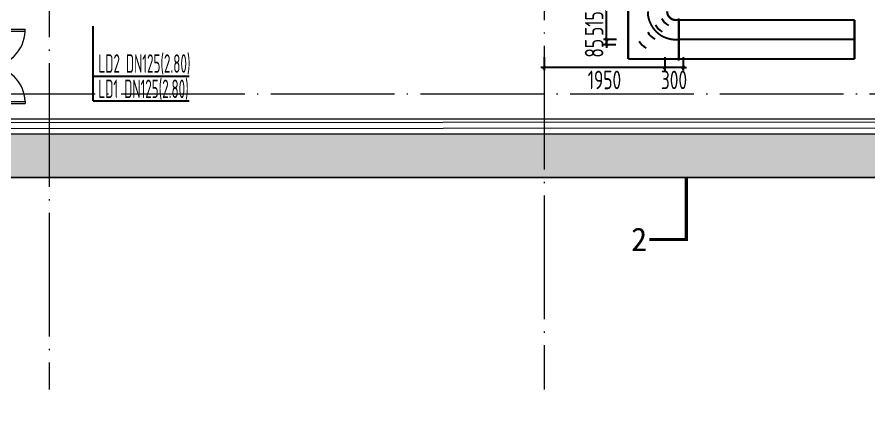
# Model space of a CAD drawing. Extents: x 4 to 13611208, y -605838 to 574722.
# Drawn here: x 13247877 to 13261650, y 179717 to 186108 of the extents above; entities that cross this region are included whole.
import ezdxf
from ezdxf.enums import TextEntityAlignment as Align

# ---------------------------------------------------------------- set-up
doc = ezdxf.new("R2010")
doc.units = 0
doc.header["$LTSCALE"] = 1000
doc.header["$MEASUREMENT"] = 0
doc.linetypes.add('CENTER2', pattern=[28.575, 19.05, -3.175, 3.175, -3.175])
doc.linetypes.add('DOTE', pattern=[2.42, 2, -0.2, 0.02, -0.2])
for name, color, linetype in [('DIM_SYMB', 3, 'Continuous'), ('DUCT-X-P中心线', 5, 'CENTER2'), ('DUCT-X-P标注', 7, 'Continuous'), ('DUCT-X-P法兰', 2, 'Continuous'), ('DUCT-X-P管', 31, 'Continuous'), ('DUCT-X-P管端线', 2, 'Continuous'), ('PUB_TEXT', 8, 'Continuous'), ('SXT-标注', 7, 'Continuous')]:
    doc.layers.add(name, color=color, linetype=linetype)
doc.layers.add('建筑底图', color=8, linetype='Continuous', lineweight=13)
doc.styles.add('67', font='gbenor.shx', dxfattribs={"width": 0.7, "bigfont": 'hztxt.shx'})
doc.styles.add('du', font='gbenor.shx', dxfattribs={"width": 0.8, "bigfont": 'hztxt.shx'})
doc.styles.add('宋体', font='')
doc.styles.get('宋体').set_extended_font_data('SimSun')
doc.dimstyles.new('67', dxfattribs={"dimscale": 100, "dimtxt": 3, "dimasz": 0.5, "dimexe": 0.5, "dimexo": 2, "dimgap": 0.5, "dimtad": 2, "dimdec": 0, "dimrnd": 5, "dimzin": 0, "dimdsep": 46, "dimtxsty": 'du', "dimblk": 'ARCHTICK', "dimcen": 0, "dimdle": 0.5, "dimclrd": 256, "dimclre": 256, "dimclrt": 256, "dimazin": 0, "dimtfac": 1, "dimtdec": 0, "dimtix": 1, "dimtmove": 2, "dimatfit": 3, "dimfxl": 100, "dimtolj": 1, "dimtzin": 0, "dimlwd": -1, "dimlwe": -1, "dimarcsym": 0})

# ---------------------------------------------------------------- blocks, each defined once
blk = doc.blocks.new('$DorLib2D$00000002')
for p, q in [((-0.5, 0), (-0.5, 0.4875)), ((-0.475, 0.4875), (-0.5, 0.4875)), ((-0.475, 0), (-0.475, 0.4875)), ((0.475, 0), (0.475, 0.4875)), ((0.475, 0.4875), (0.5, 0.4875)), ((0.5, 0), (0.5, 0.4875)), ((-0.5, 0), (-0.475, 0)), ((0.5, 0), (0.475, 0))]:
    blk.add_line(p, q)
at = {"lineweight": 13}
for centre, start, end in [((-0.4875, 0), 0, 88.53072), ((0.4875, 0), 91.46928, 180)]:
    blk.add_arc(centre, 0.4875, start, end, dxfattribs=at)
blk = doc.blocks.new('_ArchTick')
at = {"color": 0, "linetype": 'ByBlock', "const_width": 0.4}
blk.add_lwpolyline([(-0.5, -0.5), (0.5, 0.5)], dxfattribs=at)
blk = doc.blocks.new('*D769')
at = {"layer": 'SXT-标注', "transparency": 16777216}
for p, q in [((13256397, 185460), (13256397, 185240)), ((13258348, 185460), (13258348, 185240)), ((13258398, 185290), (13256347, 185290))]:
    blk.add_line(p, q, dxfattribs=at)
at = {"layer": 'SXT-标注', "transparency": 16777216, "xscale": 50, "yscale": 50, "zscale": 50, "rotation": 180}
blk.add_blockref('_ArchTick', (13256397, 185290), dxfattribs=at)
at = {"layer": 'SXT-标注', "transparency": 16777216, "xscale": 50, "yscale": 50, "zscale": 50}
blk.add_blockref('_ArchTick', (13258348, 185290), dxfattribs=at)
at = {"layer": 'SXT-标注', "transparency": 16777216, "insert": (13257373, 185090), "char_height": 300, "attachment_point": 5, "style": 'du'}
blk.add_mtext('\\A1;1950', dxfattribs=at)
blk = doc.blocks.new('*D770')
at = {"layer": 'SXT-标注', "transparency": 16777216}
for p, q in [((13258348, 185460), (13258348, 185240)), ((13258648, 185460), (13258648, 185240)), ((13258348, 185290), (13258298, 185290)), ((13258648, 185290), (13258348, 185290)), ((13258648, 185290), (13258698, 185290))]:
    blk.add_line(p, q, dxfattribs=at)
at = {"layer": 'SXT-标注', "transparency": 16777216, "xscale": 50, "yscale": 50, "zscale": 50}
blk.add_blockref('_ArchTick', (13258348, 185290), dxfattribs=at)
at = {"layer": 'SXT-标注', "transparency": 16777216, "xscale": 50, "yscale": 50, "zscale": 50, "rotation": 180}
blk.add_blockref('_ArchTick', (13258648, 185290), dxfattribs=at)
at = {"layer": 'SXT-标注', "transparency": 16777216, "insert": (13258498, 185090), "char_height": 300, "attachment_point": 5, "style": 'du'}
blk.add_mtext('\\A1;300', dxfattribs=at)
blk = doc.blocks.new('*D864')
at = {"layer": 'DUCT-X-P标注', "transparency": 16777216}
for p, q in [((13257567, 186260), (13257357, 186260)), ((13257407, 185695), (13257407, 186310)), ((13257567, 185745), (13257357, 185745))]:
    blk.add_line(p, q, dxfattribs=at)
at = {"layer": 'DUCT-X-P标注', "transparency": 16777216, "xscale": 50, "yscale": 50, "zscale": 50}
for p, rotation in [((13257407, 186260), 90), ((13257407, 185745), 270)]:
    blk.add_blockref('_ArchTick', p, dxfattribs=dict(at, rotation=rotation))
at = {"layer": 'DUCT-X-P标注', "transparency": 16777216, "insert": (13257207, 186002), "char_height": 300, "attachment_point": 5, "rotation": 90, "style": 'du'}
blk.add_mtext('\\A1;515', dxfattribs=at)
blk = doc.blocks.new('*D865')
at = {"layer": 'DUCT-X-P标注', "transparency": 16777216}
for p, q in [((13257567, 185745), (13257357, 185745)), ((13257407, 185745), (13257407, 185795)), ((13257407, 185745), (13257407, 185660)), ((13257556, 185660), (13257357, 185660)), ((13257407, 185660), (13257407, 185610))]:
    blk.add_line(p, q, dxfattribs=at)
at = {"layer": 'DUCT-X-P标注', "transparency": 16777216, "xscale": 50, "yscale": 50, "zscale": 50}
for p, rotation in [((13257407, 185745), 270), ((13257407, 185660), 90)]:
    blk.add_blockref('_ArchTick', p, dxfattribs=dict(at, rotation=rotation))
at = {"layer": 'DUCT-X-P标注', "transparency": 16777216, "insert": (13257207, 185602), "char_height": 300, "attachment_point": 5, "rotation": 90, "style": 'du'}
blk.add_mtext('\\A1;85', dxfattribs=at)

msp = doc.modelspace()

# ---------------------------------------------------------------- hatches: boundary and pattern name
at = {"layer": '建筑底图'}
h = msp.add_hatch(dxfattribs=at)
h.set_pattern_fill('钢筋混凝土', color=8, scale=100, style=0)
h.set_pattern_definition([(45, (793255.26, 8e-09), (-176.7766953, 176.7766953), []), (50, (793255.26, 8e-09), (717.260183, -62.752135), [75, -825]), (355, (793255.26, 8e-09), (-138.751334, 752.192134), [60, -660]), (100.4514, (793315, -5.2), (578.50938, 689.439542), [63.74019, -701.14211]), (46.1842, (793255.26, 200), (1067.24105, -165.519014), [112.5, -1237.5]), (96.6356, (793344.2, 186.2), (934.662706, 974.11787), [95.61029, -1051.713]), (351.1842, (793255.3, 200), (934.66195, 974.1186), [90, -990]), (21, (793355.26, 150), (596.907052, -402.61889), [75, -825]), (326, (793355.26, 150), (243.31533, 725.150045), [60, -660]), (71.4514, (793405, 116.45), (840.22263, 322.530497), [63.74019, -701.14211]), (37.5, (793255.26, 8e-09), (12.1598553, 332.893854), [0, -652, 0, -670, 0, -662.5]), (7.5, (793255.26, 8e-09), (263.069537, 394.411712), [0, -382, 0, -637, 0, -252.5]), (327.5, (793032.26, 8e-09), (533.822436, -22.554872), [0, -250, 0, -780, 0, -1035]), (317.5, (792932.26, 8e-09), (583.18617, 100.104982), [0, -325, 0, -518, 0, -735])])
h.paths.add_polyline_path([(13271047.4, 184209.5), (13237197.4, 184209.5), (13237197.4, 183509.5), (13271047.4, 183509.5)])

# ---------------------------------------------------------------- linework, layer by layer
at = {"layer": 'DIM_SYMB', "const_width": 50}
msp.add_lwpolyline([(13258697.4, 183509.5), (13258697.4, 182509.5), (13258097.4, 182509.5)], dxfattribs=at)
at = {"layer": 'DUCT-X-P中心线'}
for p, q in [((13258526, 185744.7), (13258576, 185744.7)), ((13261416.5, 185744.7), (13258576.2, 185744.7))]:
    msp.add_line(p, q, dxfattribs=at)
msp.add_arc((13258526, 186198.3), 453.6, 180.00228, 269.99959, dxfattribs=at)
at = {"layer": 'DUCT-X-P法兰'}
msp.add_line((13258576.1, 185404.7), (13258576.1, 186084.7), dxfattribs=at)
at = {"layer": 'DUCT-X-P法兰', "color": 18, "true_color": 0x000000}
for p in [(13258576, 185744.7, 3300), (13258576.2, 185744.7, 3300)]:
    msp.add_point(p, dxfattribs=at)
at = {"layer": 'DUCT-X-P管', "const_width": 35}
for points in [[(13257757.4, 186248.3), (13257757.4, 185429.7)], [(13258576, 186059.7), (13258526, 186059.7)], [(13261416.5, 186059.7), (13258576.2, 186059.7)], [(13258576.2, 186059.7), (13258576.2, 185429.7)], [(13261416.5, 185429.7), (13261416.5, 186059.7)], [(13257757.4, 185429.7), (13258576, 185429.7)], [(13258576.2, 185429.7), (13261416.5, 185429.7)]]:
    msp.add_lwpolyline(points, dxfattribs=at)
at = {"layer": 'DUCT-X-P管', "extrusion": (0, 0, -1), "const_width": 35}
msp.add_lwpolyline([(-13258526, 186059.7, 0.4141998), (-13258387.4, 186198.3)], format="xyb", dxfattribs=at)
at = {"layer": 'DUCT-X-P管', "color": 18, "true_color": 0x000000}
msp.add_point((13258576, 185744.7, 3300), dxfattribs=at)
at = {"layer": 'DUCT-X-P管端线'}
msp.add_line((13258576, 185429.7), (13258576, 186059.7), dxfattribs=at)
for centre in [(13258423.4, 186095.8), (13258526, 186198.3), (13258303.2, 185975.6), (13258161.8, 185834.1)]:
    msp.add_arc(centre, 253.6, 207.00094, 243.00094, dxfattribs=at)
at = {"layer": 'SXT-标注'}
for p, q in [((13249105.6, 184750, 2800), (13249105.6, 185959.5, 2800)), ((13249105.6, 185153.2, 2800), (13250661, 185153.2, 2800)), ((13249105.6, 184750, 2800), (13250661, 184750, 2800))]:
    msp.add_line(p, q, dxfattribs=at)
at = {"layer": '建筑底图', "color": 8, "linetype": 'DOTE'}
for p, q in [((13256397.4, 212259.5), (13256397.4, 180083)), ((13248397.4, 209559.5), (13248397.4, 180083)), ((13474197.4, 184859.5), (13119297.4, 184859.5))]:
    msp.add_line(p, q, dxfattribs=at)
at = {"layer": '建筑底图', "color": 8}
for p, q in [((13283447.4, 184327.5), (13247297.4, 184295.6)), ((13283547.4, 184427.6), (13247385.8, 184395.7)), ((13310897.4, 184209.5), (13206897.4, 184209.5)), ((13311597.4, 183509.5), (13207597.4, 183509.5))]:
    msp.add_line(p, q, dxfattribs=at)
for points in [[(13189447.4, 182909.5), (13206647.4, 182909.5), (13206647.4, 184459.5), (13274397.4, 184459.5)], [(13168947.4, 181959.5), (13207597.4, 181959.5), (13207597.4, 183509.5), (13311597.4, 183509.5), (13311597.4, 184159.5), (13438197.4, 184159.5), (13438197.4, 183959.5), (13443697.4, 183959.5), (13443697.4, 171509.5), (13434297, 171509.5), (13434297, 165209.5), (13477297.4, 165209.5)]]:
    msp.add_lwpolyline(points, dxfattribs=at)

# ---------------------------------------------------------------- block references
at = {"layer": '建筑底图', "color": 8, "xscale": -1200, "yscale": -1200, "zscale": -1200, "rotation": 90}
msp.add_blockref('$DorLib2D$00000002', (13247422.4, 185309.5), dxfattribs=at)

# ---------------------------------------------------------------- texts
at = {"layer": 'PUB_TEXT', "color": 0, "style": '宋体'}
msp.add_text('2', height=379.7, dxfattribs=at).set_placement((13257805.6, 182321.1))
at = {"layer": 'SXT-标注', "style": '67', "width": 0.6}
for s, p in [('LD2 DN125(2.80) ', (13249985.4, 185355.1)), ('LD1 DN125(2.80) ', (13249970.7, 184945.8))]:
    msp.add_text(s, height=300, dxfattribs=at).set_placement(p, align=Align.MIDDLE_CENTER)

# ---------------------------------------------------------------- dimensions: what is measured, and where the dimension line sits
at = {"layer": 'DUCT-X-P标注'}
dim = msp.add_linear_dim(base=(13257406.8, 186259.5), p1=(13257766.8, 185744.7, 3300), p2=(13257766.8, 186259.5), angle=90, dimstyle='67', dxfattribs=at)
dim.commit()
dim.dimension.update_dxf_attribs({"geometry": '*D864', "text_midpoint": (13257206.8, 186002.1)})
dim = msp.add_linear_dim(base=(13257406.8, 185659.6), p1=(13257766.8, 185744.7, 3300), p2=(13257755.5, 185659.6), angle=90, dimstyle='67', dxfattribs=at)
dim.commit()
dim.dimension.update_dxf_attribs({"geometry": '*D865', "text_midpoint": (13257206.8, 185602.1), "dimtype": 128})
at = {"layer": 'SXT-标注'}
for base, p1, p2, picture, middle in [((13256397.4, 185290.2), (13258347.8, 185659.5, 2800), (13256397.4, 185659.5, 2800), '*D769', (13257372.6, 185090.2)), ((13258347.8, 185290.2), (13258647.8, 185659.5, 2800), (13258347.8, 185659.5), '*D770', (13258497.8, 185090.2))]:
    dim = msp.add_linear_dim(base=base, p1=p1, p2=p2, dimstyle='67', dxfattribs=at)
    dim.commit()
    dim.dimension.update_dxf_attribs({"geometry": picture, "text_midpoint": middle})

doc.saveas('drawing.dxf')
